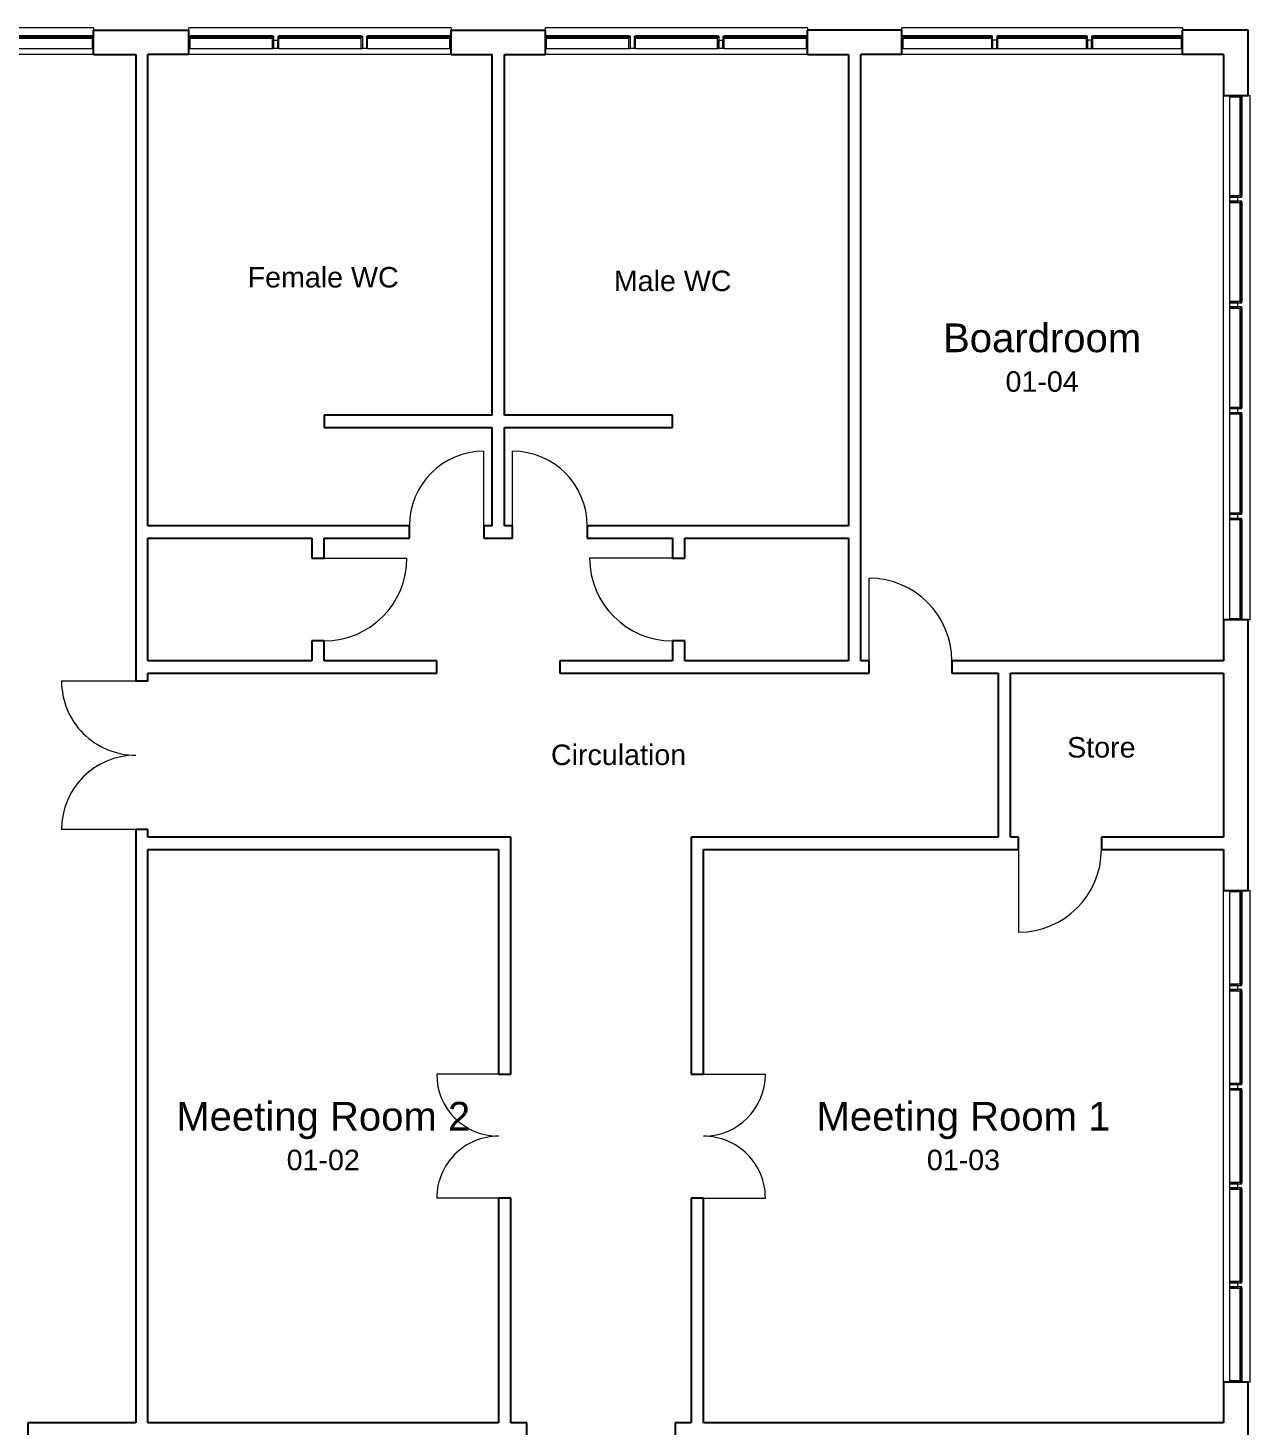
# Model space of a CAD drawing. Header units: millimetres. Extents: x -10004 to 25321, y -22904 to 7446.
# Drawn here: x 10406 to 25321, y -9616 to 7446 of the extents above; entities that cross this region are included whole.
import ezdxf
from ezdxf.enums import TextEntityAlignment as Align

# ---------------------------------------------------------------- set-up
doc = ezdxf.new("R2010")
doc.units = ezdxf.units.MM
for name, color, linetype, lineweight in [('A-G25-M-Walls', 7, 'Continuous', 15), ('A-G252-M-WallsInternal', 7, 'Continuous', 15), ('A-G321-M-WindowCills', 3, 'Continuous', 15), ('A-G321-M-Windows', 6, 'Continuous', 15), ('A-G322-M-Doors', 1, 'Continuous', 15)]:
    doc.layers.add(name, color=color, linetype=linetype, lineweight=lineweight)
doc.styles.add('WF-2.5', font='arial.ttf', dxfattribs={"height": 2.5})
doc.styles.add('WF-3.5', font='arial.ttf', dxfattribs={"height": 3.5})

# ---------------------------------------------------------------- blocks, each defined once
blk = doc.blocks.new('Curtain Wall Panel - Plain - Curtain Wall Panel - Plain-238387-First Floor')
at = {"layer": 'A-G321-M-Windows', "lineweight": 20}
for p, q in [((-517, 75), (-517, -75)), ((-517, 75), (-502, 75)), ((-502, -75), (-502, 75)), ((502, -75), (502, 75)), ((517, 75), (502, 75)), ((517, 75), (517, -75)), ((-502, -75), (-517, -75)), ((502, -75), (517, -75))]:
    blk.add_line(p, q, dxfattribs=at)
at = {"layer": 'A-G321-M-Windows', "lineweight": 25}
for p, q in [((502, 75), (-502, 75)), ((-502, 55), (-502, 75)), ((-502, 55), (502, 55)), ((502, 55), (502, 75))]:
    blk.add_line(p, q, dxfattribs=at)
at = {"layer": 'A-G321-M-Windows'}
blk.add_line((-502, -75), (502, -75), dxfattribs=at)
blk = doc.blocks.new('Rectangular Mullion - 50 x 250mm-238264-First Floor')
at = {"layer": 'A-G321-M-WindowCills'}
for p in [(12371, 7421), (13429, 7446)]:
    blk.add_line(p, (12371, 7446), dxfattribs=at)
blk = doc.blocks.new('Rectangular Mullion - 50 x 250mm-238265-First Floor')
at = {"layer": 'A-G321-M-WindowCills'}
for p, q in [((14512, 7446), (13429, 7446)), ((14512, 7196), (14487, 7196))]:
    blk.add_line(p, q, dxfattribs=at)
blk = doc.blocks.new('Rectangular Mullion - 50 x 250mm-238266-First Floor')
at = {"layer": 'A-G321-M-WindowCills'}
for p, q in [((15571, 7446), (14512, 7446)), ((15571, 7446), (15571, 7421)), ((14537, 7196), (14512, 7196))]:
    blk.add_line(p, q, dxfattribs=at)
blk = doc.blocks.new('Rectangular Mullion - 50 x 100mm-238386-First Floor')
at = {"layer": 'A-G321-M-WindowCills', "lineweight": 20}
for p, q in [((25, 75), (-25, 75)), ((-25, 75), (-25, -25)), ((25, 75), (25, -25)), ((-25, -25), (25, -25))]:
    blk.add_line(p, q, dxfattribs=at)
blk = doc.blocks.new('Rectangular Mullion - 50 x 250mm-V3-First Floor')
at = {"layer": 'A-G321-M-WindowCills'}
for p, q in [((16721, 7421), (16721, 7446)), ((17779, 7446), (16721, 7446)), ((17779, 7196), (17754, 7196))]:
    blk.add_line(p, q, dxfattribs=at)
blk = doc.blocks.new('Rectangular Mullion - 50 x 250mm-V4-First Floor')
at = {"layer": 'A-G321-M-WindowCills'}
for p, q in [((18862, 7446), (17779, 7446)), ((17804, 7196), (17779, 7196))]:
    blk.add_line(p, q, dxfattribs=at)
blk = doc.blocks.new('Rectangular Mullion - 50 x 250mm-V5-First Floor')
at = {"layer": 'A-G321-M-WindowCills'}
for q in [(18862, 7446), (19921, 7421)]:
    blk.add_line((19921, 7446), q, dxfattribs=at)
blk = doc.blocks.new('Curtain Wall Panel - Plain - Curtain Wall Panel - Plain-250309-First Floor')
at = {"layer": 'A-G321-M-Windows', "lineweight": 20}
for p, q in [((-539, 75), (-554, 75)), ((-554, 75), (-554, -75)), ((-539, -75), (-539, 75)), ((539, 75), (539, -75)), ((554, 75), (539, 75)), ((554, -75), (554, 75)), ((-554, -75), (-539, -75)), ((539, -75), (554, -75))]:
    blk.add_line(p, q, dxfattribs=at)
at = {"layer": 'A-G321-M-Windows', "lineweight": 25}
for p, q in [((539, 75), (-539, 75)), ((-539, 75), (-539, 55)), ((-539, 55), (539, 55)), ((539, 55), (539, 75))]:
    blk.add_line(p, q, dxfattribs=at)
at = {"layer": 'A-G321-M-Windows'}
blk.add_line((-539, -75), (539, -75), dxfattribs=at)
blk = doc.blocks.new('Rectangular Mullion - 50 x 250mm-250306-First Floor')
at = {"layer": 'A-G321-M-WindowCills'}
for p in [(21071, 7421), (22204, 7446)]:
    blk.add_line(p, (21071, 7446), dxfattribs=at)
blk = doc.blocks.new('Rectangular Mullion - 50 x 250mm-250307-First Floor')
at = {"layer": 'A-G321-M-WindowCills'}
blk.add_line((23362, 7446), (22204, 7446), dxfattribs=at)
blk = doc.blocks.new('Rectangular Mullion - 50 x 250mm-250308-First Floor')
at = {"layer": 'A-G321-M-WindowCills'}
for q in [(23362, 7446), (24496, 7421)]:
    blk.add_line((24496, 7446), q, dxfattribs=at)
blk = doc.blocks.new('Rectangular Mullion - 50 x 100mm-227649-First Floor')
at = {"layer": 'A-G321-M-WindowCills', "lineweight": 20}
for p, q in [((-25, 75), (25, 75)), ((-25, -25), (-25, 75)), ((25, 75), (25, -25)), ((25, -25), (-25, -25))]:
    blk.add_line(p, q, dxfattribs=at)
blk = doc.blocks.new('Curtain Wall Panel - Plain - Curtain Wall Panel - Plain-239518-First Floor')
at = {"layer": 'A-G321-M-Windows', "lineweight": 20}
for p, q in [((-565, 75), (-580, 75)), ((-580, 75), (-580, -75)), ((-565, -75), (-565, 75)), ((565, 75), (565, -75)), ((580, 75), (565, 75)), ((580, -75), (580, 75)), ((-580, -75), (-565, -75)), ((565, -75), (580, -75))]:
    blk.add_line(p, q, dxfattribs=at)
at = {"layer": 'A-G321-M-Windows', "lineweight": 25}
for p, q in [((565, 75), (-565, 75)), ((-565, 75), (-565, 55)), ((-565, 55), (565, 55)), ((565, 55), (565, 75))]:
    blk.add_line(p, q, dxfattribs=at)
at = {"layer": 'A-G321-M-Windows'}
blk.add_line((-565, -75), (565, -75), dxfattribs=at)
blk = doc.blocks.new('Rectangular Mullion - 50 x 250mm-239515-First Floor')
at = {"layer": 'A-G321-M-WindowCills'}
for p in [(25296, -3079), (25321, -4264)]:
    blk.add_line(p, (25321, -3079), dxfattribs=at)
blk = doc.blocks.new('Rectangular Mullion - 50 x 250mm-239516-First Floor')
at = {"layer": 'A-G321-M-WindowCills'}
blk.add_line((25321, -5474), (25321, -4264), dxfattribs=at)
blk = doc.blocks.new('Rectangular Mullion - 50 x 250mm-239527-First Floor')
at = {"layer": 'A-G321-M-WindowCills'}
for q in [(25321, -7894), (25296, -9079)]:
    blk.add_line((25321, -9079), q, dxfattribs=at)
blk = doc.blocks.new('Curtain Wall Panel - Plain - Curtain Wall Panel - Plain-239621-First Floor')
at = {"layer": 'A-G321-M-Windows', "lineweight": 20}
for p, q in [((-605, 75), (-620, 75)), ((-620, 75), (-620, -75)), ((-605, -75), (-605, 75)), ((605, 75), (605, -75)), ((620, 75), (605, 75)), ((620, -75), (620, 75)), ((-620, -75), (-605, -75)), ((605, -75), (620, -75))]:
    blk.add_line(p, q, dxfattribs=at)
at = {"layer": 'A-G321-M-Windows', "lineweight": 25}
for p, q in [((605, 75), (-605, 75)), ((-605, 75), (-605, 55)), ((-605, 55), (605, 55)), ((605, 55), (605, 75))]:
    blk.add_line(p, q, dxfattribs=at)
at = {"layer": 'A-G321-M-Windows'}
blk.add_line((-605, -75), (605, -75), dxfattribs=at)
blk = doc.blocks.new('Rectangular Mullion - 50 x 250mm-239618-First Floor')
at = {"layer": 'A-G321-M-WindowCills'}
for p in [(25296, 6621), (25321, 5356)]:
    blk.add_line(p, (25321, 6621), dxfattribs=at)
blk = doc.blocks.new('Rectangular Mullion - 50 x 250mm-239619-First Floor')
at = {"layer": 'A-G321-M-WindowCills'}
blk.add_line((25321, 4066), (25321, 5356), dxfattribs=at)
blk = doc.blocks.new('Rectangular Mullion - 50 x 250mm-239620-First Floor')
at = {"layer": 'A-G321-M-WindowCills'}
for q in [(25321, 1486), (25296, 221)]:
    blk.add_line((25321, 221), q, dxfattribs=at)
blk = doc.blocks.new('Concept Sgl Door - 910 x 2110mm-241131-First Floor')
at = {"layer": 'A-G322-M-Doors'}
blk.add_line((455, -75), (455, -985), dxfattribs=at)
blk.add_arc((455, -75), 910, 180, 270, dxfattribs=at)
blk = doc.blocks.new('Concept Sgl Door - 1010 x 2110mm-241302-First Floor')
at = {"layer": 'A-G322-M-Doors'}
blk.add_line((505, 75), (505, 1085), dxfattribs=at)
blk.add_arc((505, 75), 1010, 90, 180, dxfattribs=at)
blk = doc.blocks.new('Concept Sgl Door - 1010 x 2110mm-241319-First Floor')
at = {"layer": 'A-G322-M-Doors'}
blk.add_line((505, -75), (505, -1085), dxfattribs=at)
blk.add_arc((505, -75), 1010, 180, 270, dxfattribs=at)
blk = doc.blocks.new('Concept Sgl Door - 910 x 2110mm-241382-First Floor')
at = {"layer": 'A-G322-M-Doors'}
blk.add_line((455, 75), (455, 985), dxfattribs=at)
blk.add_arc((455, 75), 910, 90, 180, dxfattribs=at)
blk = doc.blocks.new('Concept Dbl Door - 1510 x 2200mm-240964-First Floor')
at = {"layer": 'A-G322-M-Doors'}
for p, q in [((-755, 75), (-755, 830)), ((755, 75), (755, 830))]:
    blk.add_line(p, q, dxfattribs=at)
for centre, start, end in [((-755, 75), 360, 90), ((755, 75), 90, 180)]:
    blk.add_arc(centre, 755, start, end, dxfattribs=at)
blk = doc.blocks.new('Concept Dbl Door - 1810 x 2110mm-248676-First Floor')
at = {"layer": 'A-G322-M-Doors'}
for p, q in [((-905, -75), (-905, -980)), ((905, -75), (905, -980))]:
    blk.add_line(p, q, dxfattribs=at)
for centre, start, end in [((-905, -75), 270, 0), ((905, -75), 180, 270)]:
    blk.add_arc(centre, 905, start, end, dxfattribs=at)
blk = doc.blocks.new('Concept Dbl Door - 1510 x 2200mm-248703-First Floor')
at = {"layer": 'A-G322-M-Doors'}
for p, q in [((-755, -75), (-755, -830)), ((755, -75), (755, -830))]:
    blk.add_line(p, q, dxfattribs=at)
for centre, start, end in [((-755, -75), 270, 0), ((755, -75), 180, 270)]:
    blk.add_arc(centre, 755, start, end, dxfattribs=at)
blk = doc.blocks.new('Curtain Wall Panel - Plain - Curtain Wall Panel - Plain-253106-First Floor')
at = {"layer": 'A-G321-M-Windows', "lineweight": 20}
for p, q in [((-691, 75), (-706, 75)), ((-706, 75), (-706, -75)), ((-691, -75), (-691, 75)), ((691, 75), (691, -75)), ((706, 75), (691, 75)), ((706, -75), (706, 75)), ((-706, -75), (-691, -75)), ((691, -75), (706, -75))]:
    blk.add_line(p, q, dxfattribs=at)
at = {"layer": 'A-G321-M-Windows', "lineweight": 25}
for p, q in [((691, 75), (-691, 75)), ((-691, 75), (-691, 55)), ((-691, 55), (691, 55)), ((691, 55), (691, 75))]:
    blk.add_line(p, q, dxfattribs=at)
at = {"layer": 'A-G321-M-Windows'}
blk.add_line((-691, -75), (691, -75), dxfattribs=at)
blk = doc.blocks.new('Rectangular Mullion - 50 x 250mm-253115-First Floor')
at = {"layer": 'A-G321-M-WindowCills'}
for q in [(9769, 7446), (11206, 7421)]:
    blk.add_line((11206, 7446), q, dxfattribs=at)

msp = doc.modelspace()

# ---------------------------------------------------------------- linework, layer by layer
at = {"layer": 'A-G25-M-Walls', "lineweight": 25}
for p, q in [((11206, 7121), (11206, 7421)), ((11206, 7421), (12371, 7421)), ((12371, 7121), (12371, 7421)), ((15571, 7121), (15571, 7421)), ((15571, 7421), (16721, 7421)), ((16721, 7121), (16721, 7421)), ((19921, 7121), (19921, 7421)), ((21071, 7421), (19921, 7421)), ((21071, 7121), (21071, 7421)), ((24496, 7121), (24496, 7421)), ((25296, 7421), (24496, 7421)), ((25296, 6621), (25296, 7421)), ((11206, 7121), (11721, 7121)), ((12371, 7121), (11871, 7121)), ((15571, 7121), (16071, 7121)), ((16221, 7121), (16721, 7121)), ((19921, 7121), (20421, 7121)), ((21071, 7121), (20571, 7121)), ((24996, 7121), (24496, 7121)), ((24996, 7121), (24996, 6621)), ((24996, 6621), (25296, 6621)), ((24996, 221), (24996, -279)), ((25296, 221), (24996, 221)), ((25296, -3079), (25296, 221)), ((24996, -429), (24996, -2429)), ((24996, -2579), (24996, -3079)), ((24996, -3079), (25296, -3079)), ((24996, -9079), (24996, -9579)), ((25296, -9079), (24996, -9079)), ((25296, -10229), (25296, -9079)), ((11296, -9579), (10406, -9579)), ((10406, -9579), (10406, -9879))]:
    msp.add_line(p, q, dxfattribs=at)
at = {"layer": 'A-G25-M-Walls'}
for p, q in [((11206, 7121), (-9204, 7121)), ((15571, 7121), (12371, 7121)), ((19921, 7121), (16721, 7121)), ((24496, 7121), (21071, 7121)), ((24996, 221), (24996, 6621)), ((24996, -9079), (24996, -3079))]:
    msp.add_line(p, q, dxfattribs=at)
at = {"layer": 'A-G252-M-WallsInternal', "lineweight": 25}
for p, q in [((11721, 7121), (11721, -524)), ((11871, 1371), (11871, 7121)), ((16071, 2721), (16071, 7121)), ((16221, 2721), (16221, 7121)), ((20421, 7121), (20421, 1371)), ((20571, -279), (20571, 7121)), ((16071, 2721), (14021, 2721)), ((14021, 2721), (14021, 2571)), ((14021, 2571), (16071, 2571)), ((16071, 1371), (16071, 2571)), ((18271, 2721), (16221, 2721)), ((16221, 1371), (16221, 2571)), ((16221, 2571), (18271, 2571)), ((18271, 2571), (18271, 2721)), ((15061, 1371), (11871, 1371)), ((15061, 1221), (15061, 1371)), ((16071, 1371), (15971, 1371)), ((15971, 1371), (15971, 1221)), ((16321, 1371), (16221, 1371)), ((16321, 1221), (16321, 1371)), ((20421, 1371), (17231, 1371)), ((17231, 1371), (17231, 1221)), ((11871, -279), (11871, 1221)), ((11871, 1221), (13871, 1221)), ((13871, 1221), (13871, 976)), ((14021, 976), (14021, 1221)), ((14021, 1221), (15061, 1221)), ((15971, 1221), (16321, 1221)), ((17231, 1221), (18271, 1221)), ((18271, 1221), (18271, 976)), ((18421, 1221), (20421, 1221)), ((18421, 976), (18421, 1221)), ((20421, 1221), (20421, -279)), ((13871, 976), (14021, 976)), ((18271, 976), (18421, 976)), ((14021, -34), (13871, -34)), ((13871, -34), (13871, -279)), ((14021, -279), (14021, -34)), ((18271, -34), (18271, -279)), ((18421, -34), (18271, -34)), ((18421, -279), (18421, -34)), ((13871, -279), (11871, -279)), ((15396, -279), (14021, -279)), ((15396, -429), (15396, -279)), ((18271, -279), (16896, -279)), ((16896, -279), (16896, -429)), ((20421, -279), (18421, -279)), ((20671, -279), (20571, -279)), ((20671, -429), (20671, -279)), ((24996, -279), (21681, -279)), ((21681, -279), (21681, -429)), ((11871, -524), (11871, -429)), ((11871, -429), (15396, -429)), ((16896, -429), (20671, -429)), ((21681, -429), (22246, -429)), ((22246, -429), (22246, -2429)), ((22396, -429), (24996, -429)), ((22396, -2429), (22396, -429)), ((11871, -524), (11721, -524)), ((11721, -2334), (11721, -9579)), ((11871, -2334), (11721, -2334)), ((11871, -2429), (11871, -2334)), ((16300, -2429), (11871, -2429)), ((16300, -5324), (16300, -2429)), ((22246, -2429), (18501, -2429)), ((18501, -2429), (18501, -5324)), ((22496, -2429), (22396, -2429)), ((22496, -2579), (22496, -2429)), ((24996, -2429), (23506, -2429)), ((23506, -2429), (23506, -2579)), ((11871, -9579), (11871, -2579)), ((11871, -2579), (16150, -2579)), ((16150, -2579), (16150, -5324)), ((18651, -2579), (22496, -2579)), ((18651, -5324), (18651, -2579)), ((23506, -2579), (24996, -2579)), ((16150, -5324), (16300, -5324)), ((18501, -5324), (18651, -5324)), ((16150, -6834), (16150, -9579)), ((16300, -6834), (16150, -6834)), ((16300, -9579), (16300, -6834)), ((18501, -6834), (18501, -9579)), ((18651, -6834), (18501, -6834)), ((18651, -9579), (18651, -6834)), ((11721, -9579), (11296, -9579)), ((16150, -9579), (11871, -9579)), ((16496, -9579), (16300, -9579)), ((16496, -9879), (16496, -9579)), ((18501, -9579), (18306, -9579)), ((18306, -9579), (18306, -9879)), ((24996, -9579), (18651, -9579))]:
    msp.add_line(p, q, dxfattribs=at)

# ---------------------------------------------------------------- block references
at = {"layer": 'A-G321-M-WindowCills'}
for name, p in [('Rectangular Mullion - 50 x 250mm-253115-First Floor', (0, 0)), ('Rectangular Mullion - 50 x 250mm-238264-First Floor', (0, 0)), ('Rectangular Mullion - 50 x 250mm-238265-First Floor', (0, 0)), ('Rectangular Mullion - 50 x 250mm-238266-First Floor', (0, 0)), ('Rectangular Mullion - 50 x 250mm-V3-First Floor', (0, 0)), ('Rectangular Mullion - 50 x 250mm-V4-First Floor', (0, 0)), ('Rectangular Mullion - 50 x 250mm-V5-First Floor', (0, 0)), ('Rectangular Mullion - 50 x 250mm-250306-First Floor', (0, 0)), ('Rectangular Mullion - 50 x 250mm-250307-First Floor', (0, 0)), ('Rectangular Mullion - 50 x 250mm-250308-First Floor', (0, 0)), ('Rectangular Mullion - 50 x 250mm-239618-First Floor', (0, 0)), ('Rectangular Mullion - 50 x 250mm-239619-First Floor', (0, 0)), ('Rectangular Mullion - 50 x 250mm-239619-First Floor', (0, -1290)), ('Rectangular Mullion - 50 x 250mm-239619-First Floor', (0, -2580)), ('Rectangular Mullion - 50 x 250mm-239620-First Floor', (0, 0)), ('Rectangular Mullion - 50 x 250mm-239515-First Floor', (0, 0)), ('Rectangular Mullion - 50 x 250mm-239516-First Floor', (0, 0)), ('Rectangular Mullion - 50 x 250mm-239516-First Floor', (0, -1210)), ('Rectangular Mullion - 50 x 250mm-239516-First Floor', (0, -2420)), ('Rectangular Mullion - 50 x 250mm-239527-First Floor', (0, 0))]:
    msp.add_blockref(name, p, dxfattribs=at)
at = {"layer": 'A-G321-M-WindowCills', "lineweight": 20, "extrusion": (0, 0, -1), "rotation": 180}
for p in [(-13429, 7271), (-18862, 7271)]:
    msp.add_blockref('Rectangular Mullion - 50 x 100mm-238386-First Floor', p, dxfattribs=at)
at = {"layer": 'A-G321-M-WindowCills', "extrusion": (0, 0, -1)}
for p, rotation in [((-22204, 7271), 180), ((-23362, 7271), 180), ((-25146, 5356), 270.0000000000001), ((-25146, 4066), 270.0000000000001), ((-25146, 2776), 270.0000000000001), ((-25146, 1486), 270.0000000000001), ((-25146, -4264), 270.0000000000001), ((-25146, -5474), 270.0000000000001), ((-25146, -6684), 270.0000000000001), ((-25146, -7894), 270.0000000000001)]:
    msp.add_blockref('Rectangular Mullion - 50 x 100mm-227649-First Floor', p, dxfattribs=dict(at, rotation=rotation))
at = {"layer": 'A-G321-M-Windows'}
for name, p in [('Curtain Wall Panel - Plain - Curtain Wall Panel - Plain-253106-First Floor', (10500, 7271)), ('Curtain Wall Panel - Plain - Curtain Wall Panel - Plain-250309-First Floor', (21625, 7271)), ('Curtain Wall Panel - Plain - Curtain Wall Panel - Plain-250309-First Floor', (22783, 7271)), ('Curtain Wall Panel - Plain - Curtain Wall Panel - Plain-250309-First Floor', (23941, 7271))]:
    msp.add_blockref(name, p, dxfattribs=at)
at = {"layer": 'A-G321-M-Windows', "lineweight": 20}
for p in [(12887, 7271), (13971, 7271), (15054, 7271), (17237, 7271), (18321, 7271), (19404, 7271)]:
    msp.add_blockref('Curtain Wall Panel - Plain - Curtain Wall Panel - Plain-238387-First Floor', p, dxfattribs=at)
at = {"layer": 'A-G321-M-Windows', "rotation": 269.9999999999999}
for name, p in [('Curtain Wall Panel - Plain - Curtain Wall Panel - Plain-239621-First Floor', (25146, 6001)), ('Curtain Wall Panel - Plain - Curtain Wall Panel - Plain-239621-First Floor', (25146, 4711)), ('Curtain Wall Panel - Plain - Curtain Wall Panel - Plain-239621-First Floor', (25146, 3421)), ('Curtain Wall Panel - Plain - Curtain Wall Panel - Plain-239621-First Floor', (25146, 2131)), ('Curtain Wall Panel - Plain - Curtain Wall Panel - Plain-239621-First Floor', (25146, 841)), ('Curtain Wall Panel - Plain - Curtain Wall Panel - Plain-239518-First Floor', (25146, -3659)), ('Curtain Wall Panel - Plain - Curtain Wall Panel - Plain-239518-First Floor', (25146, -4869)), ('Curtain Wall Panel - Plain - Curtain Wall Panel - Plain-239518-First Floor', (25146, -6079)), ('Curtain Wall Panel - Plain - Curtain Wall Panel - Plain-239518-First Floor', (25146, -7289)), ('Curtain Wall Panel - Plain - Curtain Wall Panel - Plain-239518-First Floor', (25146, -8499))]:
    msp.add_blockref(name, p, dxfattribs=at)
at = {"layer": 'A-G322-M-Doors'}
msp.add_blockref('Concept Sgl Door - 910 x 2110mm-241382-First Floor', (15516, 1296), dxfattribs=at)
for name, p, rotation in [('Concept Sgl Door - 910 x 2110mm-241131-First Floor', (16776, 1296), 180), ('Concept Sgl Door - 1010 x 2110mm-241319-First Floor', (13946, 471), 89.9999999999999), ('Concept Sgl Door - 1010 x 2110mm-241302-First Floor', (18346, 471), 89.9999999999999), ('Concept Sgl Door - 1010 x 2110mm-241319-First Floor', (21176, -354), 180), ('Concept Dbl Door - 1810 x 2110mm-248676-First Floor', (11796, -1429), 269.9999999999999), ('Concept Sgl Door - 1010 x 2110mm-241302-First Floor', (23001, -2504), 180), ('Concept Dbl Door - 1510 x 2200mm-240964-First Floor', (16225, -6079), 89.99999999999993), ('Concept Dbl Door - 1510 x 2200mm-248703-First Floor', (18576, -6079), 90.00000000000007)]:
    msp.add_blockref(name, p, dxfattribs=dict(at, rotation=rotation))

# ---------------------------------------------------------------- texts
at = {"layer": 'A-G25-M-Walls', "style": 'WF-2.5'}
for s, p in [('Female WC', (14009, 4404)), ('Male WC', (18274, 4360)), ('Circulation', (17614, -1424)), ('Store', (23506, -1333))]:
    msp.add_text(s, height=250, dxfattribs=at).set_placement(p, align=Align.MIDDLE_CENTER)
at = {"layer": 'A-G25-M-Walls', "char_height": 350, "attachment_point": 5, "style": 'WF-3.5'}
for s, insert, width in [('Boardroom\\P{\\H0.71429x;01-04}', (22783, 3421), 4425), ('Meeting Room 2\\P{\\H0.71429x;01-02}', (14010, -6079), 6344.8), ('Meeting Room 1\\P{\\H0.71429x;01-03}', (21823, -6079), 6344.8)]:
    msp.add_mtext(s, dxfattribs=dict(at, insert=insert, width=width))

doc.saveas('drawing.dxf')
